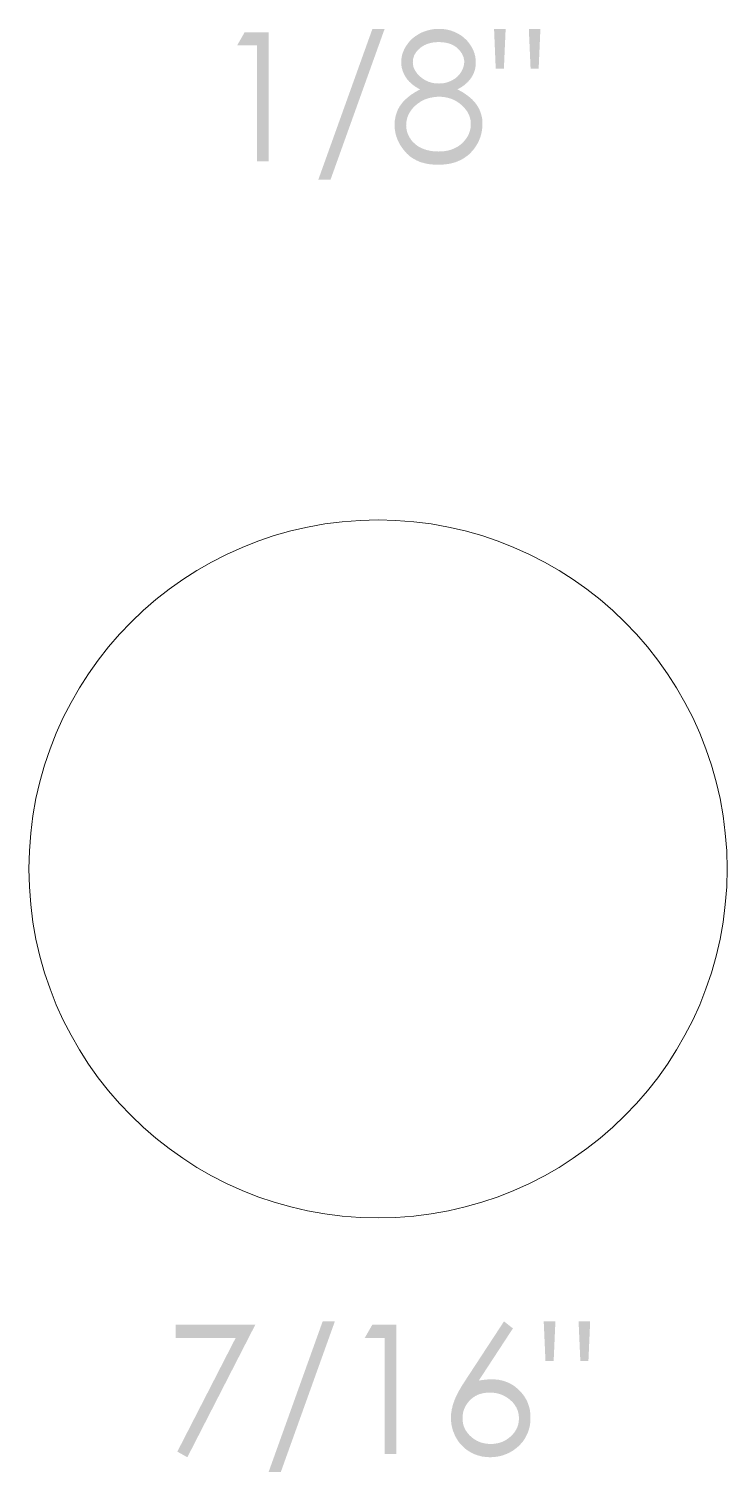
# Model space of a CAD drawing. Header units: inches. Extents: x 0 to 24, y 0 to 12.
# Drawn here: x 2.225 to 2.9, y 8.847 to 10.243 of the extents above; entities that cross this region are included whole.
import ezdxf

# ---------------------------------------------------------------- set-up
doc = ezdxf.new("R2010")
doc.units = ezdxf.units.IN
doc.header["$MEASUREMENT"] = 0
doc.layers.add('_dh_cut', color=6, linetype='Continuous', lineweight=5)
doc.layers.add('_dh_engrave', color=1, linetype='Continuous', lineweight=5)

msp = doc.modelspace()

# ---------------------------------------------------------------- hatches: boundary and pattern name
at = {"layer": '_dh_engrave'}
h = msp.add_hatch(color=256, dxfattribs=at)
h.dxf.hatch_style = 1
h.paths.add_polyline_path([(2.6477, 10.2328), (2.6472, 10.2332), (2.6467, 10.2337), (2.6462, 10.2342), (2.6457, 10.2346), (2.6451, 10.2351), (2.6446, 10.2355), (2.644, 10.2359), (2.6435, 10.2363), (2.6429, 10.2367), (2.6423, 10.2371), (2.6417, 10.2374), (2.6411, 10.2378), (2.6405, 10.2381), (2.6399, 10.2385), (2.6393, 10.2388), (2.6387, 10.2391), (2.6381, 10.2394), (2.6374, 10.2397), (2.6368, 10.24), (2.6362, 10.2402), (2.6355, 10.2405), (2.6349, 10.2407), (2.6342, 10.241), (2.6336, 10.2412), (2.6329, 10.2414), (2.6322, 10.2416), (2.6316, 10.2418), (2.6309, 10.2419), (2.6302, 10.2421), (2.6295, 10.2422), (2.6289, 10.2423), (2.6282, 10.2425), (2.6275, 10.2426), (2.6268, 10.2426), (2.6261, 10.2427), (2.6254, 10.2428), (2.6247, 10.2428), (2.624, 10.2429), (2.6233, 10.2429), (2.6227, 10.2429), (2.622, 10.2429), (2.6213, 10.2429), (2.6206, 10.2429), (2.6199, 10.2429), (2.6192, 10.2428), (2.6185, 10.2428), (2.6178, 10.2427), (2.6171, 10.2427), (2.6164, 10.2426), (2.6157, 10.2425), (2.615, 10.2424), (2.6143, 10.2422), (2.6136, 10.2421), (2.6129, 10.2419), (2.6122, 10.2418), (2.6116, 10.2416), (2.6109, 10.2414), (2.6102, 10.2412), (2.6095, 10.241), (2.6089, 10.2408), (2.6082, 10.2406), (2.6076, 10.2404), (2.6069, 10.2401), (2.6063, 10.2398), (2.6056, 10.2396), (2.605, 10.2393), (2.6043, 10.239), (2.6037, 10.2387), (2.6031, 10.2383), (2.6025, 10.238), (2.6019, 10.2377), (2.6013, 10.2373), (2.6007, 10.2369), (2.6001, 10.2365), (2.5995, 10.2362), (2.5989, 10.2358), (2.5984, 10.2353), (2.5978, 10.2349), (2.5973, 10.2345), (2.5967, 10.234), (2.5962, 10.2336), (2.5957, 10.2331), (2.5952, 10.2326), (2.5947, 10.2321), (2.5942, 10.2316), (2.5937, 10.2311), (2.5932, 10.2306), (2.5928, 10.2301), (2.5923, 10.2295), (2.5919, 10.229), (2.5915, 10.2284), (2.5911, 10.2278), (2.5907, 10.2273), (2.5903, 10.2267), (2.5899, 10.2261), (2.5895, 10.2255), (2.5892, 10.2249), (2.5889, 10.2243), (2.5885, 10.2236), (2.5882, 10.223), (2.5879, 10.2224), (2.5876, 10.2217), (2.5874, 10.2211), (2.5871, 10.2204), (2.5869, 10.2198), (2.5866, 10.2191), (2.5864, 10.2185), (2.5862, 10.2178), (2.5861, 10.2171), (2.5859, 10.2164), (2.5858, 10.2157), (2.5857, 10.215), (2.5856, 10.2143), (2.5855, 10.2136), (2.5854, 10.213), (2.5854, 10.2123), (2.5854, 10.2116), (2.5853, 10.2109), (2.5854, 10.2102), (2.5854, 10.2096), (2.5854, 10.2089), (2.5855, 10.2083), (2.5855, 10.2077), (2.5856, 10.207), (2.5857, 10.2064), (2.5858, 10.2058), (2.5859, 10.2051), (2.5861, 10.2045), (2.5863, 10.2039), (2.5864, 10.2033), (2.5866, 10.2027), (2.5868, 10.2021), (2.5871, 10.2015), (2.5873, 10.2009), (2.5875, 10.2003), (2.5878, 10.1997), (2.5881, 10.1991), (2.5884, 10.1985), (2.5887, 10.198), (2.589, 10.1974), (2.5893, 10.1969), (2.5897, 10.1963), (2.59, 10.1958), (2.5904, 10.1953), (2.5908, 10.1947), (2.5911, 10.1942), (2.5915, 10.1937), (2.5919, 10.1932), (2.5924, 10.1928), (2.5928, 10.1923), (2.5932, 10.1918), (2.5937, 10.1914), (2.5942, 10.1909), (2.5946, 10.1905), (2.5951, 10.1901), (2.5956, 10.1896), (2.5961, 10.1892), (2.5966, 10.1888), (2.5971, 10.1884), (2.5976, 10.188), (2.5981, 10.1877), (2.5986, 10.1873), (2.5992, 10.1869), (2.5997, 10.1866), (2.6002, 10.1863), (2.6008, 10.1859), (2.6013, 10.1856), (2.6019, 10.1853), (2.6025, 10.185), (2.603, 10.1847), (2.6036, 10.1844), (2.6032, 10.1842), (2.6028, 10.184), (2.6024, 10.1837), (2.602, 10.1835), (2.6016, 10.1833), (2.6012, 10.1831), (2.6008, 10.1829), (2.6005, 10.1827), (2.6001, 10.1825), (2.5997, 10.1823), (2.5993, 10.182), (2.5989, 10.1818), (2.5986, 10.1816), (2.5982, 10.1813), (2.5978, 10.1811), (2.5974, 10.1809), (2.5971, 10.1806), (2.5967, 10.1804), (2.5963, 10.1801), (2.5959, 10.1799), (2.5956, 10.1797), (2.5952, 10.1794), (2.5948, 10.1791), (2.5945, 10.1789), (2.5941, 10.1786), (2.5938, 10.1784), (2.5934, 10.1781), (2.5931, 10.1778), (2.5927, 10.1775), (2.5924, 10.1773), (2.592, 10.177), (2.5917, 10.1767), (2.5914, 10.1764), (2.591, 10.1761), (2.5907, 10.1758), (2.5904, 10.1755), (2.59, 10.1752), (2.5897, 10.1749), (2.5894, 10.1746), (2.5891, 10.1743), (2.5888, 10.174), (2.5884, 10.1737), (2.5881, 10.1734), (2.5878, 10.1731), (2.5875, 10.1727), (2.5872, 10.1724), (2.5869, 10.1721), (2.5867, 10.1717), (2.5864, 10.1714), (2.5861, 10.1711), (2.5858, 10.1707), (2.5856, 10.1704), (2.5853, 10.17), (2.585, 10.1696), (2.5848, 10.1693), (2.5845, 10.1689), (2.5843, 10.1685), (2.584, 10.1682), (2.5838, 10.1678), (2.5836, 10.1674), (2.5834, 10.167), (2.5831, 10.1666), (2.5829, 10.1663), (2.5827, 10.1659), (2.5825, 10.1655), (2.5823, 10.1651), (2.5821, 10.1647), (2.5819, 10.1643), (2.5818, 10.1639), (2.5816, 10.1635), (2.5814, 10.1631), (2.5812, 10.1627), (2.5811, 10.1622), (2.5809, 10.1618), (2.5808, 10.1614), (2.5806, 10.161), (2.5805, 10.1606), (2.5804, 10.1602), (2.5802, 10.1597), (2.5801, 10.1593), (2.58, 10.1589), (2.5799, 10.1584), (2.5798, 10.158), (2.5797, 10.1576), (2.5796, 10.1571), (2.5795, 10.1567), (2.5795, 10.1563), (2.5794, 10.1558), (2.5793, 10.1554), (2.5792, 10.155), (2.5792, 10.1545), (2.5791, 10.1541), (2.5791, 10.1536), (2.5791, 10.1532), (2.579, 10.1528), (2.579, 10.1523), (2.579, 10.1519), (2.579, 10.1514), (2.5789, 10.151), (2.5789, 10.1505), (2.5789, 10.1501), (2.5789, 10.1495), (2.579, 10.1488), (2.579, 10.1482), (2.579, 10.1476), (2.5791, 10.1469), (2.5791, 10.1463), (2.5792, 10.1457), (2.5793, 10.145), (2.5794, 10.1444), (2.5795, 10.1438), (2.5796, 10.1432), (2.5797, 10.1425), (2.5798, 10.1419), (2.58, 10.1413), (2.5801, 10.1407), (2.5803, 10.1401), (2.5805, 10.1395), (2.5806, 10.1388), (2.5808, 10.1382), (2.5811, 10.1376), (2.5813, 10.1371), (2.5815, 10.1365), (2.5817, 10.1359), (2.582, 10.1353), (2.5823, 10.1347), (2.5825, 10.1341), (2.5828, 10.1336), (2.5831, 10.133), (2.5834, 10.1324), (2.5837, 10.1319), (2.584, 10.1313), (2.5843, 10.1308), (2.5847, 10.1302), (2.585, 10.1297), (2.5853, 10.1292), (2.5857, 10.1286), (2.586, 10.1281), (2.5864, 10.1276), (2.5868, 10.1271), (2.5872, 10.1266), (2.5876, 10.1261), (2.588, 10.1256), (2.5884, 10.1251), (2.5888, 10.1246), (2.5892, 10.1241), (2.5896, 10.1236), (2.59, 10.1232), (2.5905, 10.1227), (2.5909, 10.1222), (2.5914, 10.1218), (2.5918, 10.1214), (2.5923, 10.1209), (2.5928, 10.1205), (2.5933, 10.1201), (2.5937, 10.1197), (2.5942, 10.1193), (2.5948, 10.1189), (2.5953, 10.1186), (2.5958, 10.1182), (2.5963, 10.1179), (2.5969, 10.1175), (2.5974, 10.1172), (2.598, 10.1169), (2.5985, 10.1166), (2.5991, 10.1163), (2.5996, 10.116), (2.6002, 10.1157), (2.6008, 10.1154), (2.6014, 10.1152), (2.6019, 10.1149), (2.6025, 10.1147), (2.6031, 10.1144), (2.6037, 10.1142), (2.6043, 10.114), (2.6049, 10.1138), (2.6055, 10.1136), (2.6061, 10.1135), (2.6068, 10.1133), (2.6074, 10.1131), (2.608, 10.113), (2.6086, 10.1128), (2.6092, 10.1127), (2.6098, 10.1126), (2.6105, 10.1124), (2.6111, 10.1123), (2.6117, 10.1122), (2.6123, 10.1121), (2.613, 10.112), (2.6136, 10.112), (2.6142, 10.1119), (2.6149, 10.1118), (2.6155, 10.1118), (2.6161, 10.1117), (2.6168, 10.1117), (2.6174, 10.1116), (2.618, 10.1116), (2.6187, 10.1116), (2.6193, 10.1116), (2.6199, 10.1116), (2.6206, 10.1115), (2.6212, 10.1115), (2.6219, 10.1115), (2.6226, 10.1116), (2.6233, 10.1116), (2.624, 10.1116), (2.6247, 10.1116), (2.6254, 10.1117), (2.6261, 10.1117), (2.6268, 10.1118), (2.6275, 10.1118), (2.6282, 10.1119), (2.6289, 10.112), (2.6296, 10.1121), (2.6303, 10.1122), (2.631, 10.1123), (2.6317, 10.1124), (2.6324, 10.1126), (2.633, 10.1127), (2.6337, 10.1129), (2.6344, 10.113), (2.6351, 10.1132), (2.6358, 10.1134), (2.6364, 10.1136), (2.6371, 10.1138), (2.6378, 10.114), (2.6384, 10.1142), (2.6391, 10.1145), (2.6397, 10.1147), (2.6404, 10.115), (2.641, 10.1153), (2.6417, 10.1155), (2.6423, 10.1158), (2.6429, 10.1162), (2.6436, 10.1165), (2.6442, 10.1168), (2.6448, 10.1172), (2.6454, 10.1175), (2.646, 10.1179), (2.6466, 10.1183), (2.6472, 10.1186), (2.6477, 10.1191), (2.6483, 10.1195), (2.6489, 10.1199), (2.6494, 10.1203), (2.6499, 10.1208), (2.6505, 10.1212), (2.651, 10.1217), (2.6515, 10.1222), (2.652, 10.1227), (2.6525, 10.1232), (2.653, 10.1237), (2.6534, 10.1242), (2.6539, 10.1247), (2.6544, 10.1252), (2.6547, 10.1257), (2.6551, 10.1261), (2.6554, 10.1265), (2.6557, 10.1269), (2.656, 10.1273), (2.6564, 10.1277), (2.6567, 10.1282), (2.657, 10.1286), (2.6573, 10.1291), (2.6576, 10.1295), (2.6578, 10.1299), (2.6581, 10.1304), (2.6584, 10.1309), (2.6587, 10.1313), (2.6589, 10.1318), (2.6592, 10.1322), (2.6594, 10.1327), (2.6597, 10.1332), (2.6599, 10.1337), (2.6602, 10.1341), (2.6604, 10.1346), (2.6606, 10.1351), (2.6608, 10.1356), (2.661, 10.1361), (2.6612, 10.1366), (2.6614, 10.1371), (2.6616, 10.1376), (2.6618, 10.1381), (2.6619, 10.1386), (2.6621, 10.1391), (2.6622, 10.1396), (2.6624, 10.1401), (2.6625, 10.1406), (2.6627, 10.1411), (2.6628, 10.1416), (2.6629, 10.1422), (2.663, 10.1427), (2.6631, 10.1432), (2.6632, 10.1437), (2.6633, 10.1443), (2.6634, 10.1448), (2.6635, 10.1453), (2.6635, 10.1458), (2.6636, 10.1464), (2.6636, 10.1469), (2.6637, 10.1474), (2.6637, 10.1479), (2.6638, 10.1485), (2.6638, 10.149), (2.6638, 10.1495), (2.6638, 10.1501), (2.6638, 10.1506), (2.6639, 10.1511), (2.6638, 10.1516), (2.6638, 10.152), (2.6638, 10.1524), (2.6638, 10.1529), (2.6638, 10.1533), (2.6638, 10.1537), (2.6637, 10.1541), (2.6637, 10.1546), (2.6636, 10.155), (2.6636, 10.1554), (2.6636, 10.1559), (2.6635, 10.1563), (2.6634, 10.1567), (2.6634, 10.1571), (2.6633, 10.1576), (2.6632, 10.158), (2.6631, 10.1584), (2.663, 10.1588), (2.6629, 10.1592), (2.6628, 10.1597), (2.6627, 10.1601), (2.6626, 10.1605), (2.6624, 10.1609), (2.6623, 10.1613), (2.6622, 10.1617), (2.662, 10.1621), (2.6619, 10.1625), (2.6617, 10.1629), (2.6616, 10.1633), (2.6614, 10.1637), (2.6612, 10.1641), (2.6611, 10.1645), (2.6609, 10.1649), (2.6607, 10.1653), (2.6605, 10.1657), (2.6603, 10.1661), (2.6601, 10.1665), (2.6599, 10.1668), (2.6597, 10.1672), (2.6595, 10.1676), (2.6593, 10.168), (2.659, 10.1683), (2.6588, 10.1687), (2.6586, 10.169), (2.6583, 10.1694), (2.6581, 10.1698), (2.6578, 10.1701), (2.6576, 10.1705), (2.6573, 10.1708), (2.657, 10.1711), (2.6568, 10.1715), (2.6565, 10.1718), (2.6562, 10.1721), (2.6559, 10.1725), (2.6557, 10.1728), (2.6554, 10.1731), (2.6551, 10.1734), (2.6548, 10.1737), (2.6545, 10.174), (2.6542, 10.1744), (2.6539, 10.1747), (2.6536, 10.175), (2.6532, 10.1753), (2.6529, 10.1755), (2.6526, 10.1758), (2.6523, 10.1761), (2.652, 10.1764), (2.6516, 10.1767), (2.6513, 10.177), (2.651, 10.1772), (2.6506, 10.1775), (2.6503, 10.1778), (2.6499, 10.178), (2.6496, 10.1783), (2.6492, 10.1785), (2.6489, 10.1788), (2.6485, 10.179), (2.6482, 10.1793), (2.6478, 10.1795), (2.6475, 10.1798), (2.6471, 10.18), (2.6468, 10.1803), (2.6464, 10.1805), (2.6461, 10.1807), (2.6457, 10.181), (2.6453, 10.1812), (2.645, 10.1814), (2.6446, 10.1817), (2.6442, 10.1819), (2.6439, 10.1821), (2.6435, 10.1823), (2.6431, 10.1825), (2.6427, 10.1827), (2.6424, 10.1829), (2.642, 10.1832), (2.6416, 10.1834), (2.6412, 10.1836), (2.6408, 10.1838), (2.6405, 10.184), (2.6401, 10.1842), (2.6397, 10.1844), (2.6402, 10.1847), (2.6408, 10.185), (2.6413, 10.1853), (2.6419, 10.1856), (2.6424, 10.1859), (2.643, 10.1863), (2.6435, 10.1866), (2.644, 10.1869), (2.6445, 10.1873), (2.645, 10.1877), (2.6456, 10.188), (2.6461, 10.1884), (2.6466, 10.1888), (2.647, 10.1892), (2.6475, 10.1896), (2.648, 10.19), (2.6485, 10.1904), (2.6489, 10.1909), (2.6494, 10.1913), (2.6498, 10.1918), (2.6503, 10.1922), (2.6507, 10.1927), (2.6511, 10.1931), (2.6515, 10.1936), (2.6519, 10.1941), (2.6523, 10.1946), (2.6527, 10.1951), (2.653, 10.1956), (2.6534, 10.1962), (2.6537, 10.1967), (2.654, 10.1972), (2.6543, 10.1978), (2.6546, 10.1984), (2.6549, 10.1989), (2.6552, 10.1995), (2.6554, 10.2001), (2.6557, 10.2006), (2.6559, 10.2012), (2.6561, 10.2018), (2.6563, 10.2024), (2.6565, 10.203), (2.6566, 10.2036), (2.6568, 10.2043), (2.6569, 10.2049), (2.657, 10.2055), (2.6571, 10.2061), (2.6572, 10.2067), (2.6573, 10.2074), (2.6573, 10.208), (2.6574, 10.2086), (2.6574, 10.2092), (2.6574, 10.2099), (2.6574, 10.2105), (2.6574, 10.2112), (2.6574, 10.2119), (2.6573, 10.2126), (2.6573, 10.2133), (2.6572, 10.214), (2.6571, 10.2146), (2.657, 10.2153), (2.6569, 10.216), (2.6568, 10.2167), (2.6566, 10.2174), (2.6564, 10.218), (2.6563, 10.2187), (2.6561, 10.2194), (2.6558, 10.22), (2.6556, 10.2207), (2.6554, 10.2213), (2.6551, 10.222), (2.6548, 10.2226), (2.6545, 10.2232), (2.6542, 10.2238), (2.6539, 10.2245), (2.6536, 10.2251), (2.6532, 10.2257), (2.6529, 10.2263), (2.6525, 10.2269), (2.6521, 10.2274), (2.6517, 10.228), (2.6513, 10.2286), (2.6509, 10.2291), (2.6505, 10.2297), (2.6501, 10.2302), (2.6496, 10.2307), (2.6492, 10.2313), (2.6487, 10.2318), (2.6482, 10.2323)])
h.paths.add_polyline_path([(2.6089, 10.2276), (2.6092, 10.2278), (2.6095, 10.2279), (2.6098, 10.228), (2.6101, 10.2282), (2.6105, 10.2283), (2.6108, 10.2284), (2.6111, 10.2285), (2.6114, 10.2286), (2.6118, 10.2288), (2.6121, 10.2289), (2.6124, 10.229), (2.6128, 10.229), (2.6131, 10.2291), (2.6134, 10.2292), (2.6138, 10.2293), (2.6141, 10.2294), (2.6145, 10.2294), (2.6148, 10.2295), (2.6151, 10.2296), (2.6155, 10.2296), (2.6158, 10.2297), (2.6162, 10.2298), (2.6165, 10.2298), (2.6168, 10.2298), (2.6172, 10.2299), (2.6175, 10.2299), (2.6179, 10.2299), (2.6182, 10.23), (2.6186, 10.23), (2.6189, 10.23), (2.6193, 10.23), (2.6196, 10.2301), (2.62, 10.2301), (2.6203, 10.2301), (2.6206, 10.2301), (2.621, 10.2301), (2.6213, 10.2301), (2.6217, 10.2301), (2.622, 10.2301), (2.6224, 10.2301), (2.6227, 10.2301), (2.6231, 10.2301), (2.6234, 10.2301), (2.6238, 10.23), (2.6241, 10.23), (2.6245, 10.23), (2.6248, 10.23), (2.6251, 10.2299), (2.6255, 10.2299), (2.6258, 10.2299), (2.6262, 10.2298), (2.6265, 10.2298), (2.6269, 10.2298), (2.6272, 10.2297), (2.6275, 10.2297), (2.6279, 10.2296), (2.6282, 10.2295), (2.6286, 10.2295), (2.6289, 10.2294), (2.6293, 10.2293), (2.6296, 10.2293), (2.6299, 10.2292), (2.6303, 10.2291), (2.6306, 10.229), (2.6309, 10.2289), (2.6313, 10.2288), (2.6316, 10.2287), (2.6319, 10.2286), (2.6323, 10.2285), (2.6326, 10.2284), (2.6329, 10.2283), (2.6332, 10.2282), (2.6336, 10.228), (2.6339, 10.2279), (2.6342, 10.2278), (2.6345, 10.2276), (2.6348, 10.2275), (2.6351, 10.2273), (2.6354, 10.2272), (2.6358, 10.227), (2.6361, 10.2268), (2.6364, 10.2267), (2.6367, 10.2265), (2.6369, 10.2263), (2.6372, 10.2261), (2.6375, 10.2259), (2.6378, 10.2257), (2.6381, 10.2255), (2.6384, 10.2253), (2.6386, 10.2251), (2.6389, 10.2249), (2.6392, 10.2247), (2.6394, 10.2244), (2.6397, 10.2242), (2.6399, 10.224), (2.6402, 10.2237), (2.6404, 10.2235), (2.6407, 10.2232), (2.6409, 10.223), (2.6412, 10.2227), (2.6414, 10.2225), (2.6416, 10.2222), (2.6419, 10.222), (2.6421, 10.2217), (2.6423, 10.2214), (2.6425, 10.2212), (2.6427, 10.2209), (2.6429, 10.2206), (2.6431, 10.2203), (2.6433, 10.22), (2.6435, 10.2197), (2.6437, 10.2195), (2.6439, 10.2192), (2.6441, 10.2189), (2.6442, 10.2186), (2.6444, 10.2182), (2.6445, 10.2179), (2.6447, 10.2176), (2.6448, 10.2173), (2.645, 10.217), (2.6451, 10.2167), (2.6452, 10.2164), (2.6454, 10.216), (2.6455, 10.2157), (2.6456, 10.2154), (2.6457, 10.215), (2.6458, 10.2147), (2.6458, 10.2144), (2.6459, 10.214), (2.646, 10.2137), (2.646, 10.2133), (2.6461, 10.213), (2.6461, 10.2127), (2.6462, 10.2123), (2.6462, 10.212), (2.6462, 10.2116), (2.6462, 10.2113), (2.6462, 10.2109), (2.6462, 10.2105), (2.6462, 10.21), (2.6461, 10.2095), (2.6461, 10.2091), (2.6461, 10.2086), (2.646, 10.2082), (2.6459, 10.2077), (2.6458, 10.2073), (2.6457, 10.2068), (2.6456, 10.2064), (2.6454, 10.2059), (2.6453, 10.2055), (2.6451, 10.2051), (2.645, 10.2046), (2.6448, 10.2042), (2.6446, 10.2038), (2.6444, 10.2034), (2.6442, 10.203), (2.644, 10.2025), (2.6438, 10.2021), (2.6435, 10.2017), (2.6433, 10.2013), (2.6431, 10.2009), (2.6428, 10.2006), (2.6426, 10.2002), (2.6423, 10.1998), (2.642, 10.1994), (2.6417, 10.1991), (2.6414, 10.1987), (2.6411, 10.1984), (2.6408, 10.198), (2.6405, 10.1977), (2.6402, 10.1973), (2.6399, 10.197), (2.6395, 10.1967), (2.6392, 10.1964), (2.6388, 10.1961), (2.6385, 10.1958), (2.6381, 10.1955), (2.6378, 10.1952), (2.6374, 10.195), (2.637, 10.1947), (2.6366, 10.1944), (2.6362, 10.1942), (2.6358, 10.1939), (2.6354, 10.1937), (2.635, 10.1935), (2.6346, 10.1932), (2.6342, 10.193), (2.6338, 10.1928), (2.6334, 10.1926), (2.633, 10.1924), (2.6326, 10.1923), (2.6321, 10.1921), (2.6317, 10.1919), (2.6313, 10.1917), (2.6308, 10.1916), (2.6304, 10.1914), (2.63, 10.1913), (2.6295, 10.1912), (2.6291, 10.191), (2.6286, 10.1909), (2.6282, 10.1908), (2.6277, 10.1907), (2.6273, 10.1906), (2.6268, 10.1905), (2.6264, 10.1904), (2.6259, 10.1903), (2.6255, 10.1903), (2.625, 10.1902), (2.6246, 10.1902), (2.6241, 10.1901), (2.6236, 10.1901), (2.6232, 10.1901), (2.6227, 10.1901), (2.6222, 10.1901), (2.6218, 10.19), (2.6214, 10.1901), (2.6211, 10.1901), (2.6207, 10.1901), (2.6204, 10.1901), (2.62, 10.1901), (2.6197, 10.1901), (2.6193, 10.1901), (2.6189, 10.1902), (2.6186, 10.1902), (2.6182, 10.1902), (2.6179, 10.1903), (2.6175, 10.1903), (2.6172, 10.1904), (2.6168, 10.1905), (2.6165, 10.1905), (2.6161, 10.1906), (2.6158, 10.1907), (2.6154, 10.1907), (2.6151, 10.1908), (2.6148, 10.1909), (2.6144, 10.191), (2.6141, 10.1911), (2.6137, 10.1912), (2.6134, 10.1913), (2.613, 10.1914), (2.6127, 10.1915), (2.6124, 10.1916), (2.612, 10.1917), (2.6117, 10.1919), (2.6114, 10.192), (2.6111, 10.1921), (2.6107, 10.1923), (2.6104, 10.1924), (2.6101, 10.1926), (2.6098, 10.1927), (2.6094, 10.1929), (2.6091, 10.193), (2.6088, 10.1932), (2.6085, 10.1934), (2.6082, 10.1936), (2.6079, 10.1937), (2.6076, 10.1939), (2.6073, 10.1941), (2.607, 10.1943), (2.6067, 10.1945), (2.6064, 10.1947), (2.6061, 10.1949), (2.6058, 10.1951), (2.6055, 10.1953), (2.6052, 10.1955), (2.605, 10.1957), (2.6047, 10.196), (2.6044, 10.1962), (2.6041, 10.1964), (2.6039, 10.1966), (2.6036, 10.1969), (2.6033, 10.1971), (2.6031, 10.1974), (2.6028, 10.1976), (2.6025, 10.1978), (2.6023, 10.1981), (2.602, 10.1983), (2.6018, 10.1986), (2.6016, 10.1989), (2.6013, 10.1991), (2.6011, 10.1994), (2.6008, 10.1997), (2.6006, 10.1999), (2.6004, 10.2002), (2.6002, 10.2005), (2.6, 10.2008), (2.5998, 10.2011), (2.5996, 10.2014), (2.5994, 10.2017), (2.5992, 10.202), (2.599, 10.2023), (2.5988, 10.2026), (2.5986, 10.2029), (2.5985, 10.2032), (2.5983, 10.2035), (2.5981, 10.2038), (2.598, 10.2041), (2.5978, 10.2045), (2.5977, 10.2048), (2.5976, 10.2051), (2.5974, 10.2054), (2.5973, 10.2058), (2.5972, 10.2061), (2.5971, 10.2065), (2.597, 10.2068), (2.5969, 10.2072), (2.5969, 10.2075), (2.5968, 10.2078), (2.5967, 10.2082), (2.5967, 10.2086), (2.5967, 10.2089), (2.5966, 10.2093), (2.5966, 10.2096), (2.5966, 10.21), (2.5966, 10.2103), (2.5965, 10.2107), (2.5966, 10.211), (2.5966, 10.2114), (2.5966, 10.2117), (2.5966, 10.2121), (2.5966, 10.2124), (2.5967, 10.2128), (2.5967, 10.2131), (2.5968, 10.2134), (2.5968, 10.2138), (2.5969, 10.2141), (2.597, 10.2145), (2.5971, 10.2148), (2.5972, 10.2151), (2.5973, 10.2155), (2.5974, 10.2158), (2.5975, 10.2161), (2.5976, 10.2164), (2.5977, 10.2168), (2.5978, 10.2171), (2.598, 10.2174), (2.5981, 10.2177), (2.5983, 10.218), (2.5984, 10.2183), (2.5986, 10.2186), (2.5988, 10.2189), (2.599, 10.2192), (2.5992, 10.2195), (2.5993, 10.2198), (2.5995, 10.2201), (2.5997, 10.2204), (2.6, 10.2207), (2.6002, 10.2209), (2.6004, 10.2212), (2.6006, 10.2215), (2.6008, 10.2217), (2.6011, 10.222), (2.6013, 10.2222), (2.6015, 10.2225), (2.6018, 10.2227), (2.602, 10.223), (2.6023, 10.2232), (2.6025, 10.2234), (2.6028, 10.2237), (2.6031, 10.2239), (2.6033, 10.2241), (2.6036, 10.2244), (2.6039, 10.2246), (2.6041, 10.2248), (2.6044, 10.225), (2.6047, 10.2252), (2.605, 10.2254), (2.6053, 10.2256), (2.6055, 10.2258), (2.6058, 10.226), (2.6061, 10.2262), (2.6064, 10.2263), (2.6067, 10.2265), (2.607, 10.2267), (2.6073, 10.2269), (2.6076, 10.227), (2.6079, 10.2272), (2.6082, 10.2273), (2.6086, 10.2275)], flags=16)
h.paths.add_polyline_path([(2.6156, 10.1767), (2.6161, 10.1768), (2.6165, 10.1768), (2.617, 10.1769), (2.6174, 10.177), (2.6179, 10.177), (2.6184, 10.1771), (2.6188, 10.1771), (2.6193, 10.1771), (2.6197, 10.1772), (2.6202, 10.1772), (2.6207, 10.1772), (2.6211, 10.1772), (2.6216, 10.1772), (2.6221, 10.1772), (2.6225, 10.1772), (2.6229, 10.1772), (2.6234, 10.1772), (2.6238, 10.1772), (2.6243, 10.1772), (2.6247, 10.1771), (2.6252, 10.1771), (2.6256, 10.1771), (2.626, 10.177), (2.6265, 10.177), (2.6269, 10.1769), (2.6273, 10.1769), (2.6278, 10.1768), (2.6282, 10.1767), (2.6287, 10.1766), (2.6291, 10.1765), (2.6295, 10.1765), (2.63, 10.1764), (2.6304, 10.1763), (2.6308, 10.1762), (2.6312, 10.176), (2.6317, 10.1759), (2.6321, 10.1758), (2.6325, 10.1757), (2.6329, 10.1755), (2.6333, 10.1754), (2.6338, 10.1752), (2.6342, 10.1751), (2.6346, 10.1749), (2.635, 10.1747), (2.6354, 10.1746), (2.6358, 10.1744), (2.6362, 10.1742), (2.6366, 10.174), (2.637, 10.1738), (2.6374, 10.1736), (2.6378, 10.1734), (2.6382, 10.1732), (2.6386, 10.173), (2.6389, 10.1727), (2.6393, 10.1725), (2.6397, 10.1723), (2.64, 10.172), (2.6404, 10.1718), (2.6408, 10.1715), (2.6411, 10.1713), (2.6415, 10.171), (2.6418, 10.1707), (2.6422, 10.1705), (2.6425, 10.1702), (2.6429, 10.1699), (2.6432, 10.1696), (2.6435, 10.1693), (2.6439, 10.169), (2.6442, 10.1687), (2.6445, 10.1684), (2.6448, 10.1681), (2.6452, 10.1678), (2.6455, 10.1675), (2.6458, 10.1672), (2.6461, 10.1669), (2.6464, 10.1665), (2.6467, 10.1662), (2.647, 10.1659), (2.6472, 10.1655), (2.6475, 10.1652), (2.6478, 10.1648), (2.6481, 10.1645), (2.6483, 10.1641), (2.6486, 10.1638), (2.6488, 10.1634), (2.6491, 10.163), (2.6493, 10.1627), (2.6495, 10.1623), (2.6497, 10.1619), (2.65, 10.1615), (2.6502, 10.1611), (2.6504, 10.1607), (2.6506, 10.1603), (2.6507, 10.1599), (2.6509, 10.1595), (2.6511, 10.1591), (2.6512, 10.1587), (2.6514, 10.1583), (2.6515, 10.1579), (2.6517, 10.1574), (2.6518, 10.157), (2.6519, 10.1566), (2.652, 10.1562), (2.6521, 10.1557), (2.6522, 10.1553), (2.6523, 10.1549), (2.6524, 10.1544), (2.6524, 10.154), (2.6525, 10.1536), (2.6525, 10.1531), (2.6526, 10.1527), (2.6526, 10.1522), (2.6526, 10.1518), (2.6526, 10.1513), (2.6526, 10.1509), (2.6526, 10.1505), (2.6526, 10.15), (2.6526, 10.1495), (2.6526, 10.1491), (2.6525, 10.1486), (2.6525, 10.1482), (2.6525, 10.1477), (2.6524, 10.1473), (2.6523, 10.1468), (2.6522, 10.1464), (2.6522, 10.1459), (2.6521, 10.1455), (2.6519, 10.1451), (2.6518, 10.1446), (2.6517, 10.1442), (2.6516, 10.1438), (2.6514, 10.1433), (2.6513, 10.1429), (2.6511, 10.1425), (2.651, 10.142), (2.6508, 10.1416), (2.6506, 10.1412), (2.6504, 10.1408), (2.6502, 10.1404), (2.65, 10.14), (2.6498, 10.1396), (2.6496, 10.1392), (2.6494, 10.1388), (2.6492, 10.1384), (2.6489, 10.138), (2.6487, 10.1376), (2.6484, 10.1372), (2.6482, 10.1369), (2.6479, 10.1365), (2.6476, 10.1361), (2.6473, 10.1358), (2.6471, 10.1354), (2.6468, 10.1351), (2.6465, 10.1347), (2.6462, 10.1344), (2.6459, 10.1341), (2.6456, 10.1337), (2.6453, 10.1334), (2.6449, 10.1331), (2.6446, 10.1327), (2.6443, 10.1324), (2.644, 10.1321), (2.6436, 10.1318), (2.6433, 10.1315), (2.6429, 10.1312), (2.6426, 10.1309), (2.6422, 10.1306), (2.6419, 10.1304), (2.6415, 10.1301), (2.6411, 10.1298), (2.6408, 10.1296), (2.6404, 10.1293), (2.64, 10.1291), (2.6396, 10.1289), (2.6392, 10.1286), (2.6388, 10.1284), (2.6384, 10.1282), (2.638, 10.128), (2.6376, 10.1278), (2.6372, 10.1276), (2.6368, 10.1274), (2.6364, 10.1272), (2.636, 10.127), (2.6356, 10.1268), (2.6351, 10.1267), (2.6347, 10.1265), (2.6343, 10.1264), (2.6338, 10.1262), (2.6334, 10.1261), (2.633, 10.1259), (2.6325, 10.1258), (2.6321, 10.1257), (2.6317, 10.1256), (2.6312, 10.1255), (2.6308, 10.1253), (2.6303, 10.1252), (2.6299, 10.1252), (2.6295, 10.1251), (2.629, 10.125), (2.6286, 10.1249), (2.6281, 10.1248), (2.6277, 10.1248), (2.6272, 10.1247), (2.6268, 10.1246), (2.6263, 10.1246), (2.6259, 10.1245), (2.6254, 10.1245), (2.625, 10.1245), (2.6245, 10.1244), (2.6241, 10.1244), (2.6236, 10.1244), (2.6232, 10.1244), (2.6227, 10.1244), (2.6222, 10.1244), (2.6218, 10.1243), (2.6213, 10.1243), (2.6208, 10.1244), (2.6202, 10.1244), (2.6196, 10.1244), (2.619, 10.1244), (2.6184, 10.1244), (2.6178, 10.1245), (2.6173, 10.1245), (2.6167, 10.1246), (2.6161, 10.1246), (2.6155, 10.1247), (2.6149, 10.1248), (2.6144, 10.1249), (2.6138, 10.1249), (2.6132, 10.1251), (2.6126, 10.1252), (2.6121, 10.1253), (2.6115, 10.1254), (2.6109, 10.1255), (2.6104, 10.1257), (2.6098, 10.1258), (2.6092, 10.126), (2.6087, 10.1262), (2.6081, 10.1264), (2.6076, 10.1265), (2.607, 10.1267), (2.6065, 10.127), (2.6059, 10.1272), (2.6054, 10.1274), (2.6049, 10.1277), (2.6043, 10.1279), (2.6038, 10.1282), (2.6033, 10.1284), (2.6028, 10.1287), (2.6023, 10.129), (2.6018, 10.1293), (2.6013, 10.1296), (2.6008, 10.13), (2.6003, 10.1303), (2.5999, 10.1307), (2.5994, 10.131), (2.599, 10.1314), (2.5985, 10.1318), (2.5981, 10.1322), (2.5977, 10.1326), (2.5972, 10.133), (2.5968, 10.1334), (2.5964, 10.1338), (2.596, 10.1342), (2.5957, 10.1347), (2.5953, 10.1351), (2.5949, 10.1356), (2.5946, 10.1361), (2.5943, 10.1366), (2.594, 10.137), (2.5936, 10.1375), (2.5933, 10.138), (2.5931, 10.1386), (2.5928, 10.1391), (2.5925, 10.1396), (2.5923, 10.1401), (2.592, 10.1406), (2.5918, 10.1412), (2.5916, 10.1417), (2.5914, 10.1423), (2.5912, 10.1428), (2.591, 10.1434), (2.5909, 10.144), (2.5907, 10.1445), (2.5906, 10.1451), (2.5905, 10.1457), (2.5904, 10.1462), (2.5903, 10.1468), (2.5903, 10.1474), (2.5902, 10.148), (2.5902, 10.1486), (2.5902, 10.1491), (2.5901, 10.1497), (2.5902, 10.1502), (2.5902, 10.1507), (2.5902, 10.1511), (2.5902, 10.1516), (2.5903, 10.152), (2.5903, 10.1525), (2.5903, 10.153), (2.5904, 10.1534), (2.5905, 10.1539), (2.5906, 10.1543), (2.5907, 10.1548), (2.5908, 10.1552), (2.5909, 10.1557), (2.591, 10.1561), (2.5911, 10.1566), (2.5912, 10.157), (2.5914, 10.1575), (2.5915, 10.1579), (2.5917, 10.1583), (2.5919, 10.1588), (2.592, 10.1592), (2.5922, 10.1596), (2.5924, 10.16), (2.5926, 10.1605), (2.5929, 10.1609), (2.5931, 10.1613), (2.5933, 10.1617), (2.5935, 10.1621), (2.5938, 10.1625), (2.594, 10.1629), (2.5943, 10.1633), (2.5945, 10.1636), (2.5948, 10.164), (2.5951, 10.1644), (2.5954, 10.1648), (2.5956, 10.1651), (2.5959, 10.1655), (2.5962, 10.1658), (2.5965, 10.1662), (2.5968, 10.1665), (2.5972, 10.1669), (2.5975, 10.1672), (2.5978, 10.1675), (2.5981, 10.1679), (2.5985, 10.1682), (2.5988, 10.1685), (2.5991, 10.1688), (2.5995, 10.1691), (2.5998, 10.1694), (2.6002, 10.1697), (2.6005, 10.17), (2.6009, 10.1703), (2.6013, 10.1706), (2.6016, 10.1709), (2.602, 10.1712), (2.6024, 10.1714), (2.6028, 10.1717), (2.6032, 10.1719), (2.6035, 10.1722), (2.6039, 10.1724), (2.6043, 10.1727), (2.6047, 10.1729), (2.6051, 10.1731), (2.6056, 10.1734), (2.606, 10.1736), (2.6064, 10.1738), (2.6068, 10.174), (2.6072, 10.1742), (2.6076, 10.1744), (2.6081, 10.1746), (2.6085, 10.1747), (2.6089, 10.1749), (2.6093, 10.1751), (2.6098, 10.1752), (2.6102, 10.1754), (2.6107, 10.1755), (2.6111, 10.1757), (2.6115, 10.1758), (2.612, 10.1759), (2.6124, 10.1761), (2.6129, 10.1762), (2.6133, 10.1763), (2.6138, 10.1764), (2.6142, 10.1765), (2.6147, 10.1765), (2.6152, 10.1766)], flags=16)
h.paths.add_polyline_path([(2.5693, 10.2429), (2.5575, 10.2429), (2.5052, 10.0971), (2.517, 10.0971)])
h.paths.add_polyline_path([(2.4571, 10.2397), (2.434, 10.2397), (2.4267, 10.2269), (2.4459, 10.2269), (2.4459, 10.1147), (2.4571, 10.1147)])
h.paths.add_polyline_path([(2.6863, 10.2429), (2.6751, 10.2429), (2.6767, 10.2045), (2.6846, 10.2045)])
h.paths.add_polyline_path([(2.7199, 10.2429), (2.7087, 10.2429), (2.7104, 10.2045), (2.7182, 10.2045)])
h = msp.add_hatch(color=256, dxfattribs=at)
h.dxf.hatch_style = 1
h.paths.add_polyline_path([(2.4443, 8.9897), (2.3674, 8.9897), (2.3674, 8.9769), (2.4253, 8.9769), (2.3689, 8.8669), (2.3786, 8.8615)])
h.paths.add_polyline_path([(2.5212, 8.9929), (2.5094, 8.9929), (2.4571, 8.8471), (2.4689, 8.8471)])
h.paths.add_polyline_path([(2.5805, 8.9897), (2.5574, 8.9897), (2.5501, 8.9769), (2.5693, 8.9769), (2.5693, 8.8647), (2.5805, 8.8647)])
h.paths.add_polyline_path([(2.6933, 8.9861), (2.6847, 8.9929), (2.6474, 8.9359), (2.6471, 8.9355), (2.6468, 8.935), (2.6465, 8.9346), (2.6463, 8.9342), (2.646, 8.9337), (2.6457, 8.9333), (2.6454, 8.9329), (2.6452, 8.9324), (2.6449, 8.932), (2.6446, 8.9316), (2.6443, 8.9311), (2.6441, 8.9307), (2.6438, 8.9303), (2.6435, 8.9298), (2.6433, 8.9294), (2.643, 8.9289), (2.6428, 8.9285), (2.6425, 8.9281), (2.6422, 8.9276), (2.642, 8.9272), (2.6417, 8.9267), (2.6415, 8.9263), (2.6412, 8.9258), (2.641, 8.9254), (2.6407, 8.9249), (2.6405, 8.9245), (2.6403, 8.924), (2.64, 8.9236), (2.6398, 8.9231), (2.6396, 8.9227), (2.6393, 8.9222), (2.6391, 8.9217), (2.6389, 8.9213), (2.6386, 8.9208), (2.6384, 8.9204), (2.6382, 8.9199), (2.638, 8.9194), (2.6378, 8.919), (2.6376, 8.9185), (2.6374, 8.918), (2.6372, 8.9175), (2.637, 8.9171), (2.6368, 8.9166), (2.6366, 8.9161), (2.6365, 8.9156), (2.6363, 8.9151), (2.6361, 8.9147), (2.6359, 8.9142), (2.6358, 8.9137), (2.6356, 8.9132), (2.6355, 8.9127), (2.6353, 8.9122), (2.6352, 8.9117), (2.6351, 8.9112), (2.6349, 8.9107), (2.6348, 8.9102), (2.6347, 8.9097), (2.6346, 8.9092), (2.6345, 8.9087), (2.6343, 8.9082), (2.6342, 8.9077), (2.6341, 8.9072), (2.6341, 8.9067), (2.634, 8.9062), (2.6339, 8.9057), (2.6338, 8.9052), (2.6337, 8.9047), (2.6337, 8.9042), (2.6336, 8.9037), (2.6336, 8.9032), (2.6335, 8.9027), (2.6335, 8.9021), (2.6335, 8.9016), (2.6335, 8.9011), (2.6334, 8.9006), (2.6334, 8.9001), (2.6334, 8.8996), (2.6334, 8.8988), (2.6335, 8.898), (2.6335, 8.8973), (2.6336, 8.8965), (2.6336, 8.8957), (2.6337, 8.8949), (2.6338, 8.8942), (2.6339, 8.8934), (2.634, 8.8926), (2.6342, 8.8919), (2.6343, 8.8911), (2.6345, 8.8903), (2.6347, 8.8896), (2.6349, 8.8888), (2.6351, 8.8881), (2.6353, 8.8874), (2.6356, 8.8866), (2.6359, 8.8859), (2.6362, 8.8852), (2.6364, 8.8844), (2.6368, 8.8837), (2.6371, 8.883), (2.6374, 8.8823), (2.6377, 8.8816), (2.6381, 8.8809), (2.6385, 8.8803), (2.6389, 8.8796), (2.6393, 8.8789), (2.6397, 8.8783), (2.6401, 8.8776), (2.6405, 8.877), (2.641, 8.8763), (2.6415, 8.8757), (2.6419, 8.8751), (2.6424, 8.8745), (2.643, 8.8739), (2.6435, 8.8733), (2.644, 8.8728), (2.6446, 8.8722), (2.6451, 8.8717), (2.6457, 8.8712), (2.6463, 8.8706), (2.6469, 8.8701), (2.6475, 8.8696), (2.6481, 8.8692), (2.6487, 8.8687), (2.6493, 8.8683), (2.65, 8.8678), (2.6506, 8.8674), (2.6513, 8.867), (2.652, 8.8666), (2.6526, 8.8662), (2.6533, 8.8659), (2.654, 8.8655), (2.6547, 8.8652), (2.6554, 8.8648), (2.6561, 8.8645), (2.6568, 8.8642), (2.6576, 8.864), (2.6583, 8.8637), (2.659, 8.8634), (2.6598, 8.8632), (2.6605, 8.863), (2.6613, 8.8628), (2.662, 8.8626), (2.6628, 8.8624), (2.6635, 8.8622), (2.6643, 8.8621), (2.6651, 8.862), (2.6658, 8.8619), (2.6666, 8.8618), (2.6674, 8.8617), (2.6682, 8.8617), (2.6689, 8.8616), (2.6697, 8.8616), (2.6705, 8.8615), (2.6713, 8.8615), (2.6721, 8.8615), (2.6729, 8.8616), (2.6736, 8.8616), (2.6744, 8.8617), (2.6752, 8.8617), (2.676, 8.8618), (2.6768, 8.8619), (2.6776, 8.862), (2.6784, 8.8621), (2.6791, 8.8623), (2.6799, 8.8624), (2.6807, 8.8626), (2.6815, 8.8628), (2.6822, 8.863), (2.683, 8.8632), (2.6838, 8.8634), (2.6845, 8.8637), (2.6853, 8.864), (2.686, 8.8642), (2.6867, 8.8645), (2.6875, 8.8648), (2.6882, 8.8652), (2.6889, 8.8655), (2.6896, 8.8658), (2.6903, 8.8662), (2.691, 8.8666), (2.6917, 8.867), (2.6924, 8.8674), (2.6931, 8.8678), (2.6937, 8.8682), (2.6944, 8.8687), (2.695, 8.8691), (2.6957, 8.8696), (2.6963, 8.8701), (2.6969, 8.8706), (2.6975, 8.8711), (2.6981, 8.8716), (2.6987, 8.8721), (2.6993, 8.8727), (2.6999, 8.8732), (2.7004, 8.8738), (2.7009, 8.8744), (2.7015, 8.875), (2.702, 8.8756), (2.7025, 8.8762), (2.703, 8.8768), (2.7034, 8.8775), (2.7039, 8.8781), (2.7043, 8.8788), (2.7047, 8.8794), (2.7052, 8.8801), (2.7056, 8.8808), (2.7059, 8.8815), (2.7063, 8.8822), (2.7066, 8.8829), (2.707, 8.8836), (2.7073, 8.8844), (2.7076, 8.8851), (2.7079, 8.8858), (2.7082, 8.8866), (2.7084, 8.8873), (2.7087, 8.8881), (2.7089, 8.8888), (2.7091, 8.8896), (2.7093, 8.8904), (2.7095, 8.8911), (2.7096, 8.8919), (2.7098, 8.8927), (2.7099, 8.8935), (2.71, 8.8943), (2.7101, 8.8951), (2.7101, 8.8958), (2.7102, 8.8966), (2.7102, 8.8974), (2.7103, 8.8982), (2.7103, 8.899), (2.7103, 8.8998), (2.7103, 8.9004), (2.7103, 8.901), (2.7103, 8.9015), (2.7102, 8.9021), (2.7102, 8.9027), (2.7102, 8.9033), (2.7101, 8.9038), (2.7101, 8.9044), (2.71, 8.905), (2.7099, 8.9056), (2.7099, 8.9061), (2.7098, 8.9067), (2.7097, 8.9073), (2.7095, 8.9079), (2.7094, 8.9084), (2.7093, 8.909), (2.7092, 8.9095), (2.709, 8.9101), (2.7089, 8.9107), (2.7087, 8.9112), (2.7085, 8.9118), (2.7083, 8.9123), (2.7081, 8.9129), (2.7079, 8.9134), (2.7077, 8.9139), (2.7075, 8.9145), (2.7073, 8.915), (2.7071, 8.9155), (2.7068, 8.9161), (2.7066, 8.9166), (2.7063, 8.9171), (2.706, 8.9176), (2.7057, 8.9181), (2.7055, 8.9186), (2.7052, 8.9191), (2.7048, 8.9196), (2.7045, 8.9201), (2.7042, 8.9206), (2.7039, 8.921), (2.7035, 8.9215), (2.7032, 8.922), (2.7028, 8.9224), (2.7025, 8.9229), (2.7021, 8.9233), (2.7017, 8.9238), (2.7014, 8.9242), (2.701, 8.9246), (2.7006, 8.9251), (2.7002, 8.9255), (2.6998, 8.9259), (2.6994, 8.9263), (2.699, 8.9267), (2.6985, 8.9271), (2.6981, 8.9275), (2.6977, 8.9279), (2.6972, 8.9283), (2.6968, 8.9286), (2.6963, 8.929), (2.6959, 8.9294), (2.6954, 8.9297), (2.695, 8.9301), (2.6945, 8.9304), (2.694, 8.9307), (2.6935, 8.931), (2.693, 8.9314), (2.6926, 8.9317), (2.6921, 8.9319), (2.6916, 8.9322), (2.691, 8.9325), (2.6905, 8.9328), (2.69, 8.933), (2.6895, 8.9333), (2.689, 8.9335), (2.6884, 8.9338), (2.6879, 8.934), (2.6874, 8.9342), (2.6868, 8.9344), (2.6863, 8.9347), (2.6858, 8.9348), (2.6852, 8.935), (2.6847, 8.9352), (2.6841, 8.9354), (2.6835, 8.9355), (2.683, 8.9357), (2.6824, 8.9358), (2.6819, 8.9359), (2.6813, 8.936), (2.6807, 8.9362), (2.6802, 8.9363), (2.6796, 8.9364), (2.679, 8.9364), (2.6784, 8.9365), (2.6779, 8.9366), (2.6773, 8.9366), (2.6767, 8.9367), (2.6761, 8.9367), (2.6756, 8.9368), (2.675, 8.9368), (2.6744, 8.9368), (2.6738, 8.9368), (2.6732, 8.9368), (2.6725, 8.9368), (2.6717, 8.9368), (2.6709, 8.9368), (2.6702, 8.9367), (2.6694, 8.9367), (2.6687, 8.9367), (2.6679, 8.9366), (2.6671, 8.9366), (2.6664, 8.9365), (2.6656, 8.9364), (2.6648, 8.9363), (2.6641, 8.9362), (2.6633, 8.9361), (2.6626, 8.936), (2.6618, 8.9359), (2.6611, 8.9358), (2.6603, 8.9356)])
h.paths.add_polyline_path([(2.6758, 8.9237), (2.6763, 8.9236), (2.6767, 8.9235), (2.6771, 8.9235), (2.6775, 8.9234), (2.6779, 8.9233), (2.6783, 8.9232), (2.6787, 8.9231), (2.6791, 8.923), (2.6795, 8.9229), (2.6799, 8.9228), (2.6803, 8.9227), (2.6807, 8.9226), (2.6811, 8.9224), (2.6815, 8.9223), (2.6819, 8.9222), (2.6823, 8.922), (2.6826, 8.9219), (2.683, 8.9217), (2.6834, 8.9215), (2.6838, 8.9214), (2.6842, 8.9212), (2.6845, 8.921), (2.6849, 8.9208), (2.6853, 8.9206), (2.6856, 8.9204), (2.686, 8.9202), (2.6863, 8.92), (2.6867, 8.9198), (2.6871, 8.9196), (2.6874, 8.9194), (2.6877, 8.9191), (2.6881, 8.9189), (2.6884, 8.9187), (2.6888, 8.9184), (2.6891, 8.9182), (2.6894, 8.9179), (2.6897, 8.9177), (2.6901, 8.9174), (2.6904, 8.9171), (2.6907, 8.9169), (2.691, 8.9166), (2.6913, 8.9163), (2.6916, 8.916), (2.6919, 8.9158), (2.6922, 8.9155), (2.6925, 8.9152), (2.6928, 8.9149), (2.6931, 8.9146), (2.6934, 8.9143), (2.6936, 8.9139), (2.6939, 8.9136), (2.6942, 8.9133), (2.6944, 8.913), (2.6947, 8.9127), (2.6949, 8.9123), (2.6951, 8.912), (2.6954, 8.9116), (2.6956, 8.9113), (2.6958, 8.9109), (2.6961, 8.9106), (2.6963, 8.9102), (2.6965, 8.9099), (2.6967, 8.9095), (2.6969, 8.9091), (2.697, 8.9088), (2.6972, 8.9084), (2.6974, 8.908), (2.6975, 8.9076), (2.6977, 8.9072), (2.6978, 8.9069), (2.698, 8.9065), (2.6981, 8.9061), (2.6982, 8.9057), (2.6983, 8.9053), (2.6984, 8.9049), (2.6985, 8.9045), (2.6986, 8.9041), (2.6987, 8.9037), (2.6988, 8.9032), (2.6988, 8.9028), (2.6989, 8.9024), (2.6989, 8.902), (2.699, 8.9016), (2.699, 8.9012), (2.6991, 8.9008), (2.6991, 8.9004), (2.6991, 8.9), (2.6991, 8.8995), (2.6991, 8.8991), (2.6991, 8.8987), (2.6991, 8.8983), (2.6991, 8.8979), (2.6991, 8.8975), (2.699, 8.8971), (2.699, 8.8967), (2.699, 8.8963), (2.6989, 8.8959), (2.6988, 8.8955), (2.6988, 8.8951), (2.6987, 8.8947), (2.6986, 8.8943), (2.6985, 8.8939), (2.6985, 8.8935), (2.6984, 8.8931), (2.6982, 8.8927), (2.6981, 8.8923), (2.698, 8.8919), (2.6979, 8.8916), (2.6978, 8.8912), (2.6976, 8.8908), (2.6975, 8.8904), (2.6973, 8.89), (2.6971, 8.8897), (2.697, 8.8893), (2.6968, 8.8889), (2.6966, 8.8886), (2.6964, 8.8882), (2.6962, 8.8879), (2.696, 8.8875), (2.6958, 8.8872), (2.6956, 8.8868), (2.6954, 8.8865), (2.6951, 8.8861), (2.6949, 8.8858), (2.6947, 8.8855), (2.6944, 8.8852), (2.6942, 8.8848), (2.6939, 8.8845), (2.6937, 8.8842), (2.6934, 8.8839), (2.6931, 8.8836), (2.6929, 8.8833), (2.6926, 8.883), (2.6923, 8.8827), (2.692, 8.8824), (2.6917, 8.8822), (2.6914, 8.8819), (2.6911, 8.8816), (2.6908, 8.8813), (2.6905, 8.8811), (2.6902, 8.8808), (2.6899, 8.8805), (2.6896, 8.8803), (2.6893, 8.88), (2.6889, 8.8798), (2.6886, 8.8796), (2.6883, 8.8793), (2.6879, 8.8791), (2.6876, 8.8789), (2.6873, 8.8786), (2.6869, 8.8784), (2.6866, 8.8782), (2.6862, 8.878), (2.6859, 8.8778), (2.6855, 8.8776), (2.6852, 8.8774), (2.6848, 8.8772), (2.6844, 8.8771), (2.6841, 8.8769), (2.6837, 8.8767), (2.6833, 8.8766), (2.683, 8.8764), (2.6826, 8.8763), (2.6822, 8.8761), (2.6818, 8.876), (2.6814, 8.8758), (2.6811, 8.8757), (2.6807, 8.8756), (2.6803, 8.8755), (2.6799, 8.8754), (2.6795, 8.8753), (2.6791, 8.8752), (2.6787, 8.8751), (2.6783, 8.875), (2.6779, 8.8749), (2.6775, 8.8748), (2.6771, 8.8748), (2.6767, 8.8747), (2.6763, 8.8746), (2.6759, 8.8746), (2.6755, 8.8745), (2.6751, 8.8745), (2.6747, 8.8745), (2.6743, 8.8744), (2.6739, 8.8744), (2.6735, 8.8744), (2.6731, 8.8744), (2.6727, 8.8744), (2.6723, 8.8744), (2.6719, 8.8743), (2.6715, 8.8744), (2.6711, 8.8744), (2.6707, 8.8744), (2.6702, 8.8744), (2.6698, 8.8744), (2.6694, 8.8744), (2.669, 8.8745), (2.6686, 8.8745), (2.6682, 8.8745), (2.6678, 8.8746), (2.6674, 8.8746), (2.667, 8.8747), (2.6666, 8.8748), (2.6662, 8.8748), (2.6658, 8.8749), (2.6654, 8.875), (2.665, 8.8751), (2.6646, 8.8752), (2.6642, 8.8753), (2.6638, 8.8754), (2.6635, 8.8755), (2.6631, 8.8756), (2.6627, 8.8757), (2.6623, 8.8758), (2.6619, 8.876), (2.6615, 8.8761), (2.6612, 8.8763), (2.6608, 8.8764), (2.6604, 8.8766), (2.66, 8.8767), (2.6597, 8.8769), (2.6593, 8.8771), (2.6589, 8.8772), (2.6586, 8.8774), (2.6582, 8.8776), (2.6578, 8.8778), (2.6575, 8.878), (2.6571, 8.8782), (2.6568, 8.8784), (2.6565, 8.8786), (2.6561, 8.8789), (2.6558, 8.8791), (2.6554, 8.8793), (2.6551, 8.8795), (2.6548, 8.8798), (2.6545, 8.88), (2.6541, 8.8803), (2.6538, 8.8805), (2.6535, 8.8808), (2.6532, 8.8811), (2.6529, 8.8813), (2.6526, 8.8816), (2.6523, 8.8819), (2.652, 8.8821), (2.6517, 8.8824), (2.6514, 8.8827), (2.6511, 8.883), (2.6509, 8.8833), (2.6506, 8.8836), (2.6503, 8.8839), (2.6501, 8.8842), (2.6498, 8.8845), (2.6496, 8.8848), (2.6493, 8.8852), (2.6491, 8.8855), (2.6488, 8.8858), (2.6486, 8.8861), (2.6484, 8.8865), (2.6481, 8.8868), (2.6479, 8.8872), (2.6477, 8.8875), (2.6475, 8.8879), (2.6473, 8.8882), (2.6471, 8.8886), (2.6469, 8.8889), (2.6468, 8.8893), (2.6466, 8.8897), (2.6464, 8.89), (2.6463, 8.8904), (2.6461, 8.8908), (2.646, 8.8912), (2.6458, 8.8916), (2.6457, 8.8919), (2.6456, 8.8923), (2.6455, 8.8927), (2.6454, 8.8931), (2.6453, 8.8935), (2.6452, 8.8939), (2.6451, 8.8943), (2.645, 8.8947), (2.645, 8.8951), (2.6449, 8.8955), (2.6448, 8.8959), (2.6448, 8.8963), (2.6447, 8.8967), (2.6447, 8.8971), (2.6447, 8.8975), (2.6447, 8.8979), (2.6446, 8.8983), (2.6446, 8.8987), (2.6446, 8.8991), (2.6446, 8.8995), (2.6447, 8.8999), (2.6447, 8.9003), (2.6447, 8.9007), (2.6447, 8.9011), (2.6447, 8.9015), (2.6448, 8.9019), (2.6448, 8.9023), (2.6449, 8.9027), (2.6449, 8.9031), (2.645, 8.9035), (2.645, 8.9039), (2.6451, 8.9043), (2.6452, 8.9047), (2.6453, 8.9051), (2.6454, 8.9055), (2.6455, 8.9059), (2.6456, 8.9063), (2.6457, 8.9066), (2.6458, 8.907), (2.646, 8.9074), (2.6461, 8.9078), (2.6462, 8.9082), (2.6464, 8.9085), (2.6465, 8.9089), (2.6467, 8.9093), (2.6469, 8.9096), (2.647, 8.91), (2.6472, 8.9104), (2.6474, 8.9107), (2.6476, 8.9111), (2.6478, 8.9114), (2.648, 8.9118), (2.6482, 8.9121), (2.6484, 8.9124), (2.6486, 8.9128), (2.6489, 8.9131), (2.6491, 8.9134), (2.6493, 8.9138), (2.6496, 8.9141), (2.6498, 8.9144), (2.65, 8.9147), (2.6503, 8.915), (2.6506, 8.9153), (2.6508, 8.9156), (2.6511, 8.9159), (2.6514, 8.9162), (2.6517, 8.9165), (2.6519, 8.9168), (2.6522, 8.9171), (2.6525, 8.9173), (2.6528, 8.9176), (2.6531, 8.9179), (2.6534, 8.9181), (2.6537, 8.9184), (2.654, 8.9186), (2.6544, 8.9189), (2.6547, 8.9191), (2.655, 8.9194), (2.6553, 8.9196), (2.6557, 8.9198), (2.656, 8.92), (2.6563, 8.9202), (2.6567, 8.9205), (2.657, 8.9207), (2.6574, 8.9209), (2.6577, 8.921), (2.6581, 8.9212), (2.6584, 8.9214), (2.6588, 8.9216), (2.6592, 8.9218), (2.6595, 8.9219), (2.6599, 8.9221), (2.6603, 8.9222), (2.6607, 8.9223), (2.661, 8.9225), (2.6614, 8.9226), (2.6618, 8.9227), (2.6622, 8.9228), (2.6626, 8.9229), (2.663, 8.923), (2.6633, 8.9231), (2.6637, 8.9232), (2.6641, 8.9233), (2.6645, 8.9234), (2.6649, 8.9235), (2.6653, 8.9236), (2.6657, 8.9236), (2.6661, 8.9237), (2.6665, 8.9237), (2.6669, 8.9238), (2.6673, 8.9238), (2.6677, 8.9239), (2.6681, 8.9239), (2.6685, 8.9239), (2.6689, 8.9239), (2.6693, 8.924), (2.6697, 8.924), (2.6701, 8.924), (2.6705, 8.924), (2.6709, 8.924), (2.6713, 8.924), (2.6717, 8.924), (2.6721, 8.924), (2.6725, 8.924), (2.673, 8.9239), (2.6734, 8.9239), (2.6738, 8.9239), (2.6742, 8.9239), (2.6746, 8.9238), (2.675, 8.9238), (2.6754, 8.9237)], flags=16)
h.paths.add_polyline_path([(2.7344, 8.9929), (2.7231, 8.9929), (2.7248, 8.9545), (2.7327, 8.9545)])
h.paths.add_polyline_path([(2.768, 8.9929), (2.7568, 8.9929), (2.7585, 8.9545), (2.7663, 8.9545)])

# ---------------------------------------------------------------- linework, layer by layer
at = {"layer": '_dh_cut'}
msp.add_circle((2.5629, 9.4305), 0.3375, dxfattribs=at)

doc.saveas('drawing.dxf')
